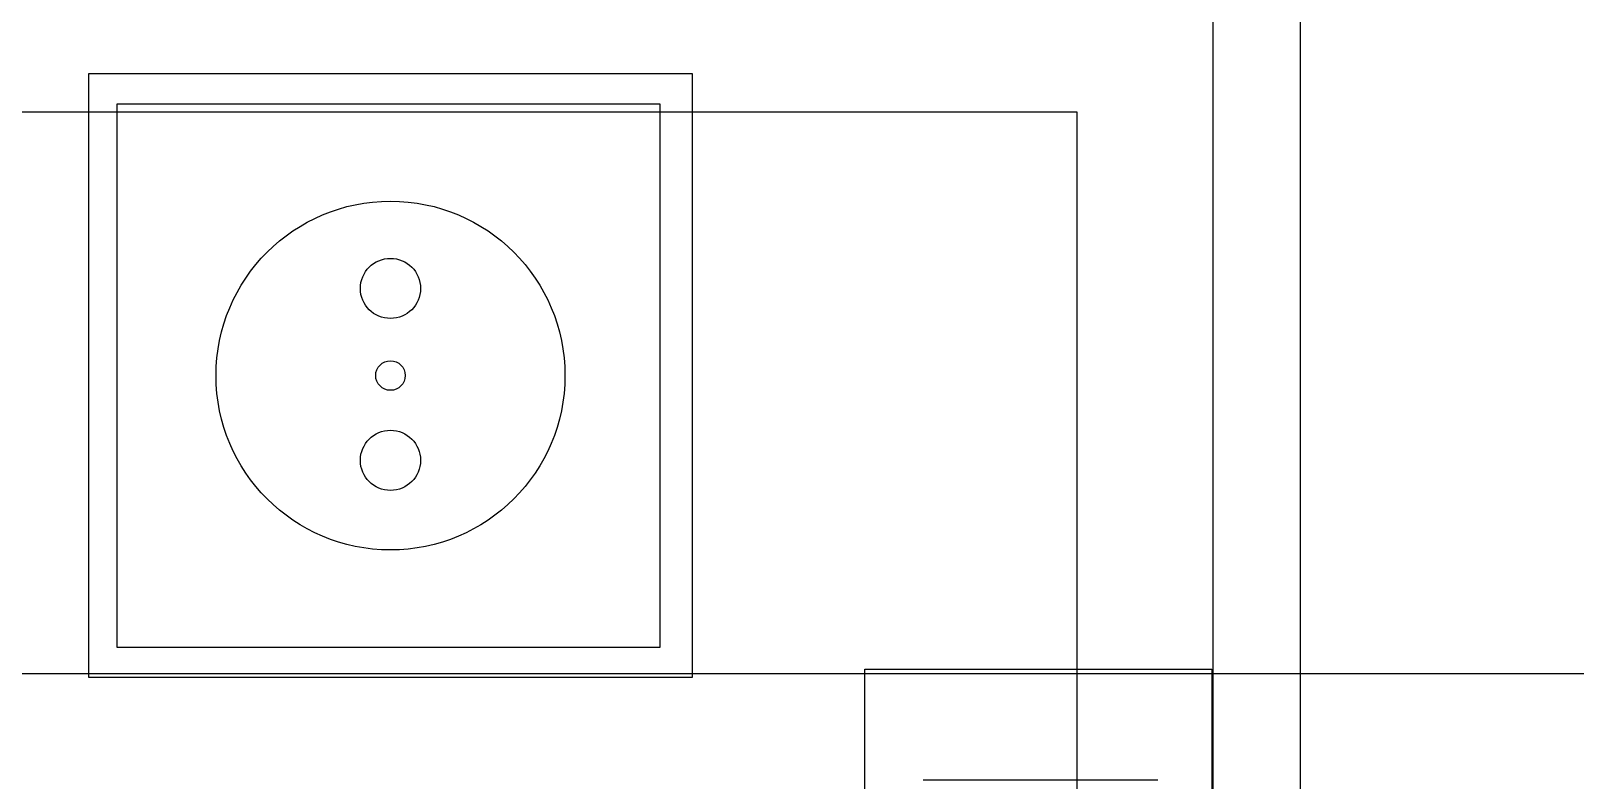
# Model space of a CAD drawing. Header units: inches. Extents: x 567115 to 582893, y 124948 to 133566.
# Drawn here: x 571347.97 to 571382.09, y 130291.4 to 130307.97 of the extents above; entities that cross this region are included whole.
import ezdxf

# ---------------------------------------------------------------- set-up
doc = ezdxf.new("R2010")
doc.units = ezdxf.units.IN
doc.header["$MEASUREMENT"] = 0
doc.linetypes.add('DASHED', pattern=[0.75, 0.5, -0.25])
for name, color, linetype in [('BOARD', 3, 'Continuous'), ('kazeb', 15, 'Continuous'), ('khatchin', 15, 'DASHED'), ('LIGHTING', 3, 'Continuous'), ('mobl', 11, 'Continuous'), ('wall kanaf', 4, 'Continuous')]:
    doc.layers.add(name, color=color, linetype=linetype)

# ---------------------------------------------------------------- blocks, each defined once
blk = doc.blocks.new('BOARD1')
at = {"layer": 'BOARD', "color": 4}
blk.add_line((-77.345, 2.639), (98.928, 2.639), dxfattribs=at)
at = {"layer": 'BOARD'}
for p, q in [((-33.516, -10.387), (-33.516, 0)), ((-33.516, 0), (33.516, 0)), ((33.516, -10.387), (-33.516, -10.387)), ((-51.333, -15.542), (-51.333, -33.606)), ((-33.269, -15.542), (-51.333, -15.542)), ((-33.269, -33.606), (-33.269, -15.542)), ((-50.426, -16.503), (-50.426, -32.761)), ((-34.168, -16.503), (-50.426, -16.503)), ((-34.168, -32.761), (-34.168, -16.503)), ((-50.426, -32.761), (-34.168, -32.761)), ((-51.333, -33.606), (-33.269, -33.606))]:
    blk.add_line(p, q, dxfattribs=at)
at = {"layer": 'BOARD', "color": 3}
blk.add_line((-30.192, -1.618), (-30.192, -8.638), dxfattribs=at)
at = {"layer": 'BOARD', "color": 30}
for radius in [5.219, 0.442]:
    blk.add_circle((-42.301, -24.574), radius, dxfattribs=at)
at = {"layer": 'BOARD', "color": 2}
for centre in [(-44.909, -24.574), (-39.763, -24.574)]:
    blk.add_circle(centre, 0.9, dxfattribs=at)
blk = doc.blocks.new('tahkt')
at = {"layer": 'mobl'}
for p, q in [((0, 45), (200, 45)), ((0, -45), (0, 45))]:
    blk.add_line(p, q, dxfattribs=at)

msp = doc.modelspace()

# ---------------------------------------------------------------- hatches: boundary and pattern name
at = {"layer": 'kazeb'}
h = msp.add_hatch(dxfattribs=at)
h.set_pattern_fill('LINE', color=256, scale=150)
edge = h.paths.add_edge_path()
edge.add_line((571644.066, 130468.539), (571029.066, 130468.539))
edge.add_line((571029.066, 130468.539), (571029.066, 129962.039))
edge.add_line((571029.066, 129962.039), (571157.566, 129962.039))
edge.add_line((571157.566, 129962.039), (571157.566, 129882.039))
edge.add_line((571157.566, 129882.039), (571447.566, 129882.039))
edge.add_line((571447.566, 129882.039), (571447.566, 129962.039))
edge.add_line((571447.566, 129962.039), (571714.066, 129962.039))
edge.add_line((571714.066, 129962.039), (571714.066, 130406.539))
edge.add_line((571714.066, 130406.539), (571644.066, 130406.539))
edge.add_line((571644.066, 130406.539), (571644.066, 130470.442))

# ---------------------------------------------------------------- linework, layer by layer
at = {"layer": 'khatchin', "ltscale": 30}
msp.add_lwpolyline([(571374.091, 130483.648), (571276.591, 130483.648), (571076.591, 130483.648), (571044.091, 130483.648), (571044.091, 129929.148), (571194.091, 129929.148), (571194.091, 130001.648), (571194.091, 130009.148), (571374.091, 130009.148)], close=True, dxfattribs=at)
at = {"layer": 'wall kanaf', "color": 15}
msp.add_line((571374.091, 130009.148), (571374.091, 130483.648), dxfattribs=at)

# ---------------------------------------------------------------- block references
at = {"layer": 'LIGHTING', "linetype": 'Continuous', "ltscale": 7, "xscale": 0.738630000007106, "yscale": 0.738630000007106, "zscale": 0.738630000007106, "rotation": 270}
msp.add_blockref('BOARD1', (571374.066, 130269.103), dxfattribs=at)
at = {"layer": 'mobl', "linetype": 'Continuous', "xscale": -1}
msp.add_blockref('tahkt', (571371.091, 130261.171), dxfattribs=at)

doc.saveas('drawing.dxf')
